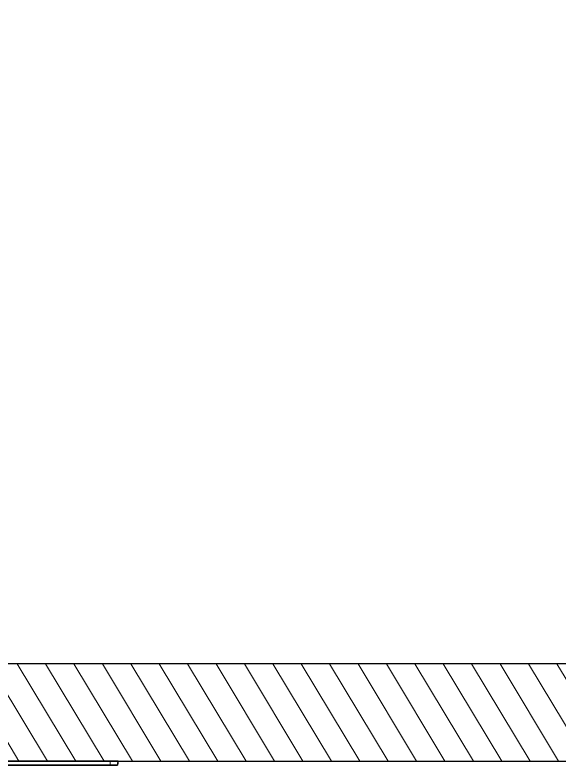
# Model space of a CAD drawing. Header units: inches. Extents: x -12478 to 399182, y -23212 to 525552.
# Drawn here: x 18954.6 to 19094.3, y -5761.1 to -5568.6 of the extents above; entities that cross this region are included whole.
import ezdxf

# ---------------------------------------------------------------- set-up
doc = ezdxf.new("R2010")
doc.units = ezdxf.units.IN
doc.header["$LTSCALE"] = 1000
doc.header["$MEASUREMENT"] = 0
doc.linetypes.add('DASHED', pattern=[0.75, 0.5, -0.25])
doc.linetypes.add('HIDDEN', pattern=[0.375, 0.25, -0.125])
for name, color, linetype in [('A-Hidden', 8, 'HIDDEN'), ('CQ Grg Gypsum', 41, 'Continuous'), ('CQ Light Elevation', 4, 'Continuous')]:
    doc.layers.add(name, color=color, linetype=linetype)
for name, color, linetype, lineweight in [('CQ Gypsum Hatch', 8, 'Continuous', 20), ('CQ Lighting', 5, 'Continuous', 0), ('ID-NOTES', 3, 'Continuous', 0)]:
    doc.layers.add(name, color=color, linetype=linetype, lineweight=lineweight)
doc.styles.add('ZZ-Dim All', font='romans.shx', dxfattribs={"width": 0.8})
doc.dimstyles.new('DIM 0200', dxfattribs={"dimscale": 200, "dimtxt": 1, "dimasz": 0.8, "dimexe": 0.5, "dimexo": 1, "dimgap": 0.4, "dimtad": 1, "dimdec": 0, "dimrnd": 10, "dimdsep": 46, "dimtxsty": 'ZZ-Dim All', "dimblk1": 'ARCHTICK', "dimblk2": 'ARCHTICK', "dimsah": 1, "dimcen": 1, "dimdle": 0.5, "dimclrd": 256, "dimclre": 256, "dimclrt": 256, "dimadec": 0, "dimazin": 2, "dimtfac": 1, "dimtdec": 0, "dimtix": 1, "dimtmove": 2, "dimatfit": 2, "dimfxl": 1, "dimfxlon": 1, "dimtolj": 1, "dimtzin": 0, "dimlwd": -1, "dimlwe": -1, "dimarcsym": 0})

# ---------------------------------------------------------------- blocks, each defined once
blk = doc.blocks.new('T.HC0E0.HQ12 side 2')
at = {"layer": 'CQ Lighting', "color": 1, "lineweight": 35, "ltscale": 0.05}
blk.add_line((441893.3, 518818.72), (441895.3, 518818.72), dxfattribs=at)
at = {"layer": 'CQ Lighting', "color": 1, "lineweight": 35, "ltscale": 0.025188}
blk.add_line((441893.43, 518817.72), (441893.3, 518818.72), dxfattribs=at)
at = {"layer": 'CQ Lighting', "color": 1, "lineweight": 35, "ltscale": 0.04693}
blk.add_line((441893.43, 518817.72), (441895.3, 518817.72), dxfattribs=at)
at = {"layer": 'CQ Lighting', "color": 1, "lineweight": 35}
for p, q in [((441895.3, 518818.72), (441999.89, 518818.72)), ((441895.3, 518817.72), (441999.89, 518817.72))]:
    blk.add_line(p, q, dxfattribs=at)
at = {"layer": 'CQ Lighting', "color": 1, "lineweight": 13, "ltscale": 0.025}
blk.add_line((441895.3, 518817.72), (441895.3, 518818.72), dxfattribs=at)
blk = doc.blocks.new('_ARCHTICK')
at = {"color": 0, "linetype": 'ByBlock', "const_width": 0.15}
blk.add_lwpolyline([(-0.5, -0.5), (0.5, 0.5)], dxfattribs=at)

msp = doc.modelspace()

# ---------------------------------------------------------------- hatches: boundary and pattern name
at = {"layer": 'CQ Gypsum Hatch'}
h = msp.add_hatch(dxfattribs=at)
h.set_pattern_fill('ANSI31', color=256, scale=50, angle=76.0286, style=0)
h.set_pattern_definition([(121.0285767, (-303230.369, -475838.605), (-5.35568947, -3.22165956), [])])
edge = h.paths.add_edge_path()
edge.add_line((15021.08, -5710.13), (15021.08, -5735.13))
edge.add_line((15021.08, -5735.13), (15041.08, -5735.13))
edge.add_line((15041.08, -5735.13), (15041.08, -5760.13))
edge.add_line((15041.08, -5760.13), (19426.08, -5760.13))
edge.add_line((19426.08, -5760.13), (19426.08, -5735.13))
edge.add_line((19426.08, -5735.13), (19401.08, -5735.13))
edge.add_line((19401.08, -5735.13), (19401.08, -5710.13))
edge.add_line((19401.08, -5710.13), (19446.08, -5710.13))
edge.add_line((19446.08, -5710.13), (19446.08, -5735.13))
edge.add_line((19446.08, -5735.13), (15066.08, -5735.13))
edge.add_line((15066.08, -5735.13), (15066.08, -5710.13))
edge.add_line((15066.08, -5710.13), (15021.08, -5710.13))

# ---------------------------------------------------------------- linework, layer by layer
at = {"layer": 'A-Hidden', "linetype": 'DASHED', "lineweight": 0, "ltscale": 10}
msp.add_line((21798.15, -5760.13, 0), (14610.67, -5760.13, 0), dxfattribs=at)
at = {"layer": 'CQ Grg Gypsum', "elevation": 0}
msp.add_lwpolyline([(15021.08, -5710.13), (15021.08, -5735.13), (15041.08, -5735.13), (15041.08, -5760.13), (19426.08, -5760.13), (19426.08, -5735.13), (19401.08, -5735.13), (19401.08, -5710.13), (19446.08, -5710.13), (19446.08, -5735.13), (15066.08, -5735.13), (15066.08, -5710.13), (15021.08, -5710.13)], dxfattribs=at)

# ---------------------------------------------------------------- block references
at = {"layer": 'CQ Light Elevation', "xscale": -1}
msp.add_blockref('T.HC0E0.HQ12 side 2', (460874.39, -524578.85, 0), dxfattribs=at)

# ---------------------------------------------------------------- leaders
at = {"layer": 'ID-NOTES'}
msp.add_leader([(17714.49, -5656.42, -375.85), (19296.06, -5229.35, -375.85), (20261.14, -5229.35, -375.85)], dimstyle='DIM 0200', override={"dimasz": 0.2, "dimtad": 0, "dimclrd": 8}, dxfattribs=at)

doc.saveas('drawing.dxf')
